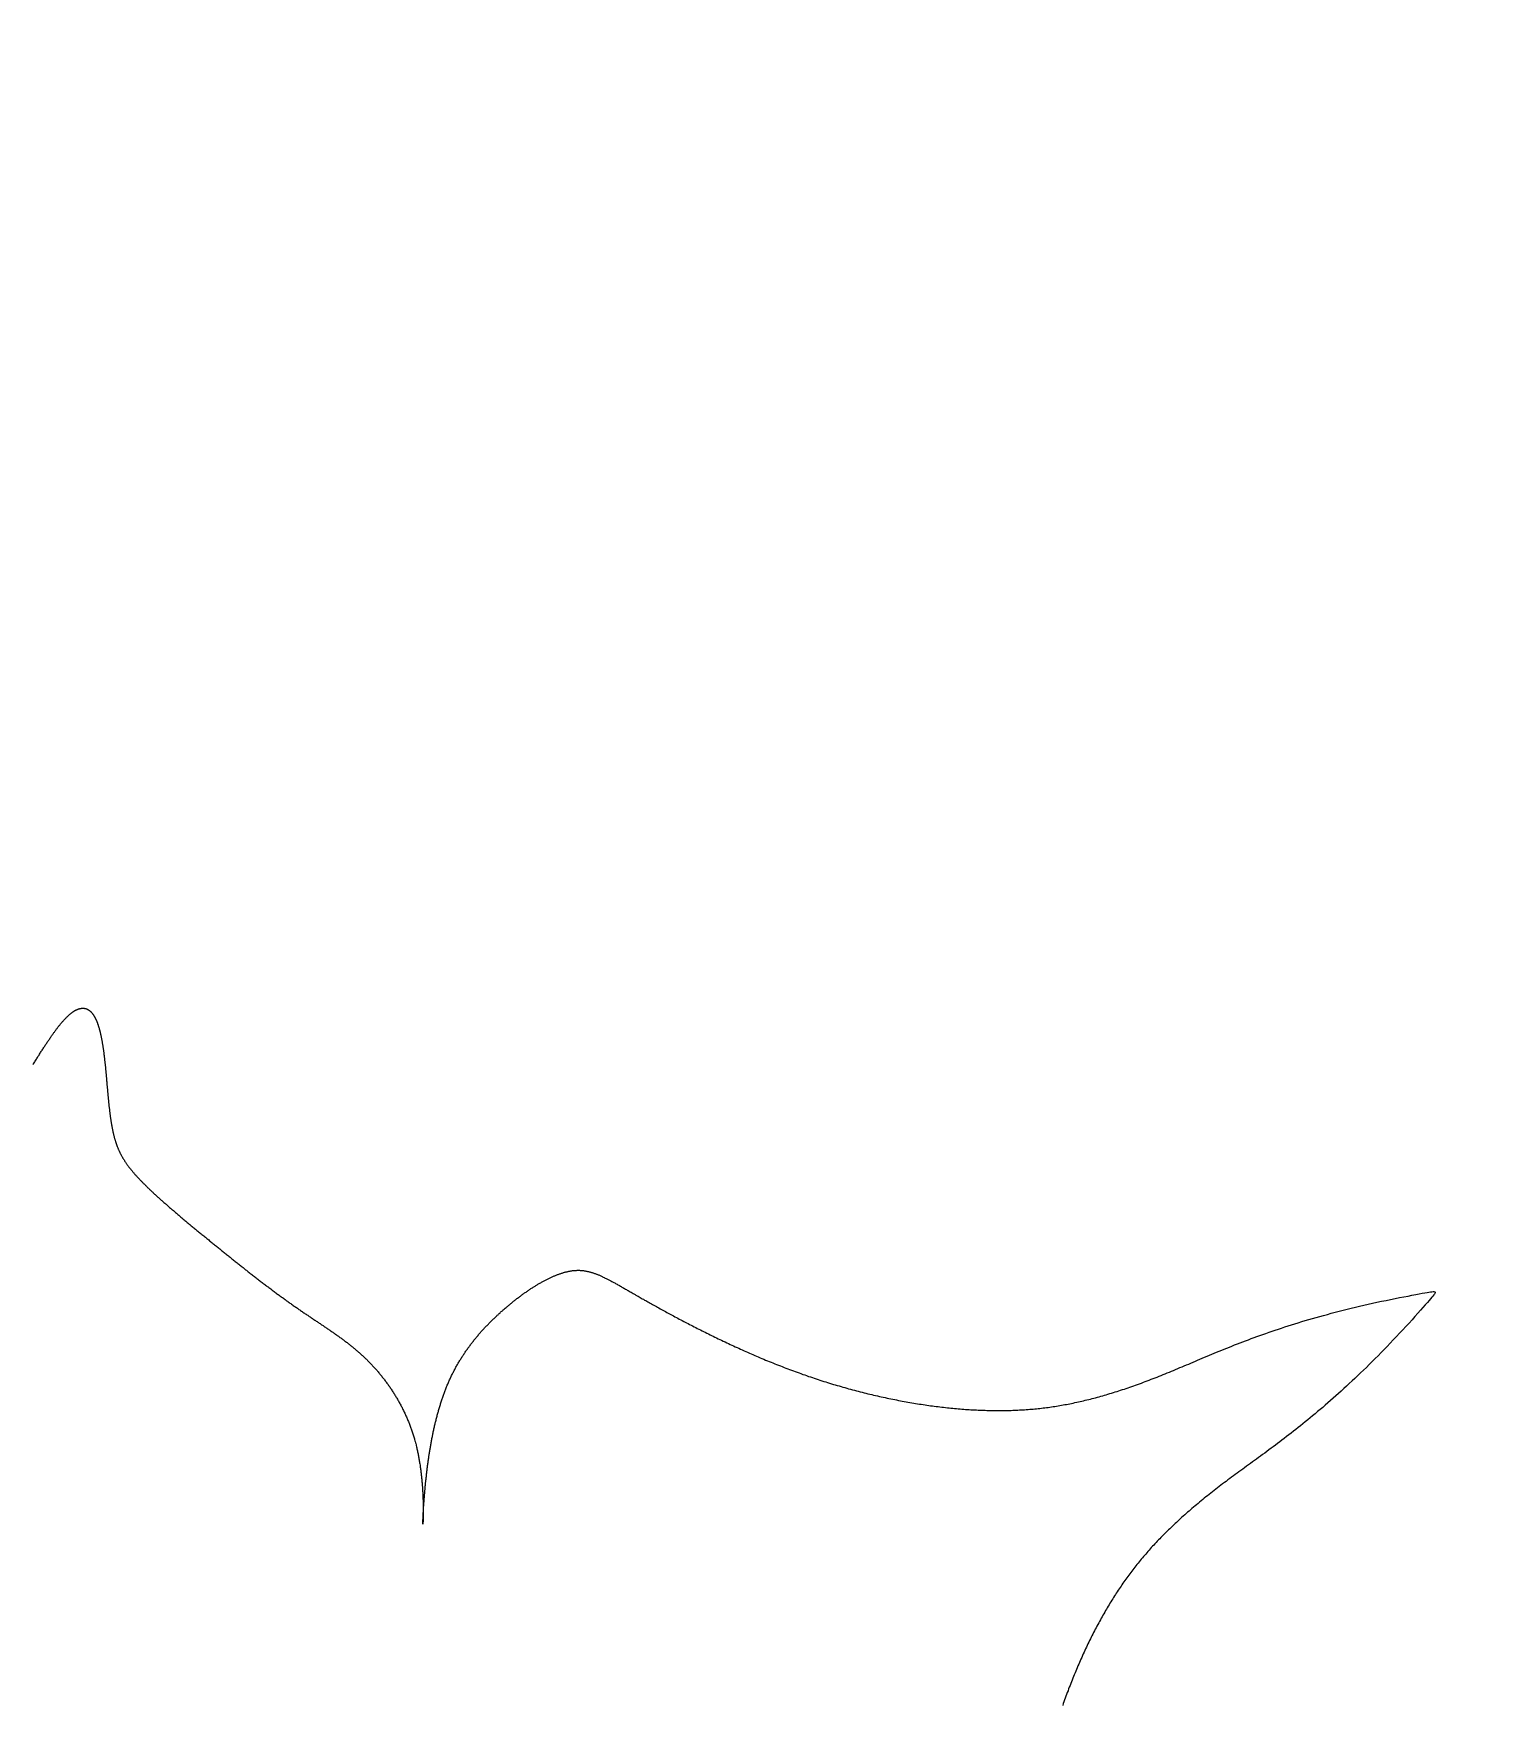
# Model space of a CAD drawing. Header units: feet. Extents: x 0 to 841, y 0 to 594.
# Drawn here: x 640.311 to 640.981, y 126.942 to 127.703 of the extents above; entities that cross this region are included whole.
import ezdxf

# ---------------------------------------------------------------- set-up
doc = ezdxf.new("R2010")
doc.units = ezdxf.units.FT
doc.header["$MEASUREMENT"] = 0
doc.layers.add('LOGO', color=7, linetype='Continuous')

# ---------------------------------------------------------------- blocks, each defined once
blk = doc.blocks.new('YOTA')
h = blk.add_hatch(color=1)
edge = h.paths.add_edge_path()
edge.add_arc((302.8865, 246.9749), 39.995, 0, 360)
edge = h.paths.add_edge_path(flags=16)
edge.add_arc((302.8865, 246.9749), 39.7003, 0, 360)
at = {"color": 2}
blk.add_lwpolyline([(272.3336, 231.1667), (272.3345, 231.168), (272.3353, 231.1693), (272.3361, 231.1706), (272.3369, 231.1719), (272.3377, 231.1731), (272.3385, 231.1744), (272.3393, 231.1757), (272.3401, 231.1769), (272.3408, 231.1782), (272.3416, 231.1794), (272.3424, 231.1806), (272.3432, 231.1818), (272.3439, 231.1831), (272.3447, 231.1843), (272.3455, 231.1855), (272.3462, 231.1866), (272.347, 231.1878), (272.3477, 231.189), (272.3485, 231.1901), (272.3492, 231.1913), (272.35, 231.1924), (272.3507, 231.1936), (272.3514, 231.1947), (272.3522, 231.1958), (272.3529, 231.1969), (272.3536, 231.198), (272.3543, 231.1991), (272.355, 231.2001), (272.3558, 231.2012), (272.3565, 231.2022), (272.3572, 231.2033), (272.3579, 231.2043), (272.3586, 231.2053), (272.3593, 231.2063), (272.3599, 231.2073), (272.3606, 231.2083), (272.3613, 231.2093), (272.362, 231.2103), (272.3627, 231.2112), (272.3633, 231.2122), (272.364, 231.2131), (272.3647, 231.214), (272.3653, 231.2149), (272.366, 231.2158), (272.3666, 231.2167), (272.3673, 231.2176), (272.3679, 231.2184), (272.3686, 231.2193), (272.3692, 231.2201), (272.3699, 231.221), (272.3705, 231.2218), (272.3711, 231.2226), (272.3717, 231.2234), (272.3724, 231.2241), (272.373, 231.2249), (272.3736, 231.2257), (272.3742, 231.2264), (272.3748, 231.2271), (272.3754, 231.2278), (272.376, 231.2285), (272.3766, 231.2292), (272.3772, 231.2299), (272.3778, 231.2306), (272.3784, 231.2312), (272.379, 231.2319), (272.3796, 231.2325), (272.3801, 231.2331), (272.3807, 231.2337), (272.3813, 231.2343), (272.3818, 231.2348), (272.3824, 231.2354), (272.383, 231.236), (272.3835, 231.2365), (272.3841, 231.237), (272.3846, 231.2375), (272.3852, 231.238), (272.3857, 231.2385), (272.3863, 231.239), (272.3868, 231.2395), (272.3873, 231.2399), (272.3879, 231.2403), (272.3884, 231.2408), (272.3889, 231.2412), (272.3894, 231.2416), (272.39, 231.242), (272.3905, 231.2424), (272.391, 231.2427), (272.3915, 231.2431), (272.392, 231.2434), (272.3925, 231.2438), (272.393, 231.2441), (272.3935, 231.2444), (272.394, 231.2447), (272.3945, 231.245), (272.3949, 231.2452), (272.3954, 231.2455), (272.3959, 231.2458), (272.3964, 231.246), (272.3969, 231.2462), (272.3973, 231.2464), (272.3978, 231.2466), (272.3983, 231.2468), (272.3987, 231.247), (272.3992, 231.2472), (272.3996, 231.2474), (272.4001, 231.2475), (272.4005, 231.2477), (272.401, 231.2478), (272.4014, 231.2479), (272.4018, 231.248), (272.4023, 231.2481), (272.4027, 231.2482), (272.4031, 231.2483), (272.4036, 231.2483), (272.404, 231.2484), (272.4044, 231.2484), (272.4048, 231.2485), (272.4052, 231.2485), (272.4056, 231.2485), (272.4061, 231.2485), (272.4065, 231.2485), (272.4069, 231.2485), (272.4073, 231.2485), (272.4076, 231.2484), (272.408, 231.2484), (272.4084, 231.2483), (272.4088, 231.2483), (272.4092, 231.2482), (272.4096, 231.2481), (272.41, 231.248), (272.4103, 231.2479), (272.4107, 231.2478), (272.4111, 231.2476), (272.4114, 231.2475), (272.4118, 231.2474), (272.4122, 231.2472), (272.4125, 231.247), (272.4129, 231.2469), (272.4132, 231.2467), (272.4136, 231.2465), (272.4139, 231.2463), (272.4142, 231.2461), (272.4146, 231.2459), (272.4149, 231.2456), (272.4152, 231.2454), (272.4156, 231.2451), (272.4159, 231.2449), (272.4162, 231.2446), (272.4166, 231.2443), (272.4169, 231.2441), (272.4172, 231.2438), (272.4175, 231.2435), (272.4178, 231.2432), (272.4181, 231.2428), (272.4184, 231.2425), (272.4187, 231.2422), (272.419, 231.2418), (272.4193, 231.2415), (272.4196, 231.2411), (272.4199, 231.2408), (272.4202, 231.2404), (272.4205, 231.24), (272.4208, 231.2396), (272.421, 231.2392), (272.4213, 231.2388), (272.4216, 231.2384), (272.4219, 231.2379), (272.4221, 231.2375), (272.4224, 231.2371), (272.4227, 231.2366), (272.4229, 231.2361), (272.4232, 231.2357), (272.4234, 231.2352), (272.4237, 231.2347), (272.4239, 231.2342), (272.4242, 231.2337), (272.4244, 231.2332), (272.4247, 231.2327), (272.4249, 231.2322), (272.4251, 231.2317), (272.4254, 231.2311), (272.4256, 231.2306), (272.4258, 231.23), (272.4261, 231.2295), (272.4263, 231.2289), (272.4265, 231.2284), (272.4267, 231.2278), (272.427, 231.2272), (272.4272, 231.2266), (272.4274, 231.226), (272.4276, 231.2254), (272.4278, 231.2248), (272.428, 231.2242), (272.4282, 231.2235), (272.4284, 231.2229), (272.4286, 231.2223), (272.4288, 231.2216), (272.429, 231.221), (272.4292, 231.2203), (272.4294, 231.2196), (272.4296, 231.219), (272.4298, 231.2183), (272.43, 231.2176), (272.4302, 231.2169), (272.4304, 231.2162), (272.4305, 231.2155), (272.4307, 231.2148), (272.4309, 231.2141), (272.4311, 231.2134), (272.4313, 231.2126), (272.4314, 231.2119), (272.4316, 231.2112), (272.4318, 231.2104), (272.4319, 231.2097), (272.4321, 231.2089), (272.4323, 231.2082), (272.4324, 231.2074), (272.4326, 231.2066), (272.4327, 231.2058), (272.4329, 231.2051), (272.433, 231.2043), (272.4332, 231.2035), (272.4334, 231.2027), (272.4335, 231.2019), (272.4336, 231.2011), (272.4338, 231.2002), (272.4339, 231.1994), (272.4341, 231.1986), (272.4342, 231.1978), (272.4344, 231.1969), (272.4345, 231.1961), (272.4346, 231.1952), (272.4348, 231.1944), (272.4349, 231.1935), (272.435, 231.1927), (272.4352, 231.1918), (272.4353, 231.191), (272.4354, 231.1901), (272.4356, 231.1892), (272.4357, 231.1883), (272.4358, 231.1874), (272.4359, 231.1865), (272.4361, 231.1856), (272.4362, 231.1847), (272.4363, 231.1838), (272.4364, 231.1829), (272.4365, 231.182), (272.4366, 231.1811), (272.4368, 231.1802), (272.4369, 231.1793), (272.437, 231.1783), (272.4371, 231.1774), (272.4372, 231.1765), (272.4373, 231.1755), (272.4374, 231.1746), (272.4375, 231.1736), (272.4376, 231.1727), (272.4377, 231.1717), (272.4379, 231.1708), (272.438, 231.1698), (272.4381, 231.1689), (272.4382, 231.1679), (272.4383, 231.1669), (272.4384, 231.166), (272.4385, 231.165), (272.4386, 231.164), (272.4387, 231.163), (272.4388, 231.162), (272.4388, 231.161), (272.4389, 231.1601), (272.439, 231.1591), (272.4391, 231.1581), (272.4392, 231.1571), (272.4393, 231.1561), (272.4394, 231.1551), (272.4395, 231.1541), (272.4396, 231.1531), (272.4397, 231.1521), (272.4398, 231.1511), (272.4399, 231.15), (272.44, 231.149), (272.4401, 231.148), (272.4401, 231.147), (272.4402, 231.146), (272.4403, 231.145), (272.4404, 231.144), (272.4405, 231.1429), (272.4406, 231.1419), (272.4407, 231.1409), (272.4408, 231.1399), (272.4409, 231.1389), (272.4409, 231.1378), (272.441, 231.1368), (272.4411, 231.1358), (272.4412, 231.1348), (272.4413, 231.1337), (272.4414, 231.1327), (272.4415, 231.1317), (272.4416, 231.1307), (272.4417, 231.1297), (272.4418, 231.1286), (272.4419, 231.1276), (272.4419, 231.1266), (272.442, 231.1256), (272.4421, 231.1245), (272.4422, 231.1235), (272.4423, 231.1225), (272.4424, 231.1215), (272.4425, 231.1205), (272.4426, 231.1195), (272.4427, 231.1184), (272.4428, 231.1174), (272.4429, 231.1164), (272.443, 231.1154), (272.4431, 231.1144), (272.4432, 231.1134), (272.4433, 231.1124), (272.4434, 231.1114), (272.4435, 231.1104), (272.4436, 231.1094), (272.4437, 231.1084), (272.4438, 231.1074), (272.4439, 231.1064), (272.444, 231.1054), (272.4441, 231.1044), (272.4443, 231.1034), (272.4444, 231.1025), (272.4445, 231.1015), (272.4446, 231.1005), (272.4447, 231.0995), (272.4448, 231.0986), (272.445, 231.0976), (272.4451, 231.0966), (272.4452, 231.0957), (272.4453, 231.0947), (272.4454, 231.0938), (272.4456, 231.0928), (272.4457, 231.0919), (272.4458, 231.0909), (272.446, 231.09), (272.4461, 231.089), (272.4462, 231.0881), (272.4464, 231.0872), (272.4465, 231.0863), (272.4466, 231.0853), (272.4468, 231.0844), (272.4469, 231.0835), (272.4471, 231.0826), (272.4472, 231.0817), (272.4474, 231.0808), (272.4475, 231.0799), (272.4477, 231.079), (272.4478, 231.0782), (272.448, 231.0773), (272.4481, 231.0764), (272.4483, 231.0756), (272.4484, 231.0747), (272.4486, 231.0738), (272.4488, 231.073), (272.449, 231.0721), (272.4491, 231.0713), (272.4493, 231.0705), (272.4495, 231.0696), (272.4497, 231.0688), (272.4498, 231.068), (272.45, 231.0672), (272.4502, 231.0664), (272.4504, 231.0656), (272.4506, 231.0648), (272.4508, 231.064), (272.451, 231.0632), (272.4512, 231.0624), (272.4514, 231.0616), (272.4516, 231.0609), (272.4518, 231.0601), (272.452, 231.0593), (272.4523, 231.0586), (272.4525, 231.0578), (272.4527, 231.0571), (272.4529, 231.0563), (272.4532, 231.0556), (272.4534, 231.0548), (272.4536, 231.0541), (272.4539, 231.0533), (272.4541, 231.0526), (272.4544, 231.0519), (272.4546, 231.0511), (272.4549, 231.0504), (272.4552, 231.0497), (272.4554, 231.049), (272.4557, 231.0483), (272.456, 231.0476), (272.4563, 231.0468), (272.4565, 231.0461), (272.4568, 231.0454), (272.4571, 231.0447), (272.4574, 231.044), (272.4577, 231.0433), (272.458, 231.0426), (272.4584, 231.0419), (272.4587, 231.0412), (272.459, 231.0405), (272.4593, 231.0399), (272.4597, 231.0392), (272.46, 231.0385), (272.4603, 231.0378), (272.4607, 231.0371), (272.461, 231.0364), (272.4614, 231.0357), (272.4618, 231.0351), (272.4621, 231.0344), (272.4625, 231.0337), (272.4629, 231.033), (272.4633, 231.0323), (272.4637, 231.0316), (272.4641, 231.031), (272.4645, 231.0303), (272.4649, 231.0296), (272.4653, 231.0289), (272.4657, 231.0283), (272.4662, 231.0276), (272.4666, 231.0269), (272.4671, 231.0262), (272.4675, 231.0255), (272.468, 231.0249), (272.4684, 231.0242), (272.4689, 231.0235), (272.4694, 231.0228), (272.4698, 231.0221), (272.4703, 231.0214), (272.4708, 231.0207), (272.4713, 231.0201), (272.4718, 231.0194), (272.4724, 231.0187), (272.4729, 231.018), (272.4734, 231.0173), (272.474, 231.0166), (272.4745, 231.0159), (272.4751, 231.0152), (272.4756, 231.0145), (272.4762, 231.0138), (272.4768, 231.0131), (272.4773, 231.0124), (272.4779, 231.0117), (272.4785, 231.011), (272.4791, 231.0102), (272.4798, 231.0095), (272.4804, 231.0088), (272.481, 231.0081), (272.4816, 231.0074), (272.4823, 231.0066), (272.4829, 231.0059), (272.4836, 231.0052), (272.4843, 231.0044), (272.485, 231.0037), (272.4856, 231.0029), (272.4863, 231.0022), (272.487, 231.0014), (272.4878, 231.0007), (272.4885, 230.9999), (272.4892, 230.9991), (272.4899, 230.9984), (272.4907, 230.9976), (272.4915, 230.9968), (272.4922, 230.996), (272.493, 230.9953), (272.4938, 230.9945), (272.4946, 230.9937), (272.4954, 230.9929), (272.4962, 230.9921), (272.497, 230.9913), (272.4978, 230.9905), (272.4986, 230.9897), (272.4994, 230.9889), (272.5003, 230.988), (272.5011, 230.9872), (272.502, 230.9864), (272.5029, 230.9856), (272.5037, 230.9847), (272.5046, 230.9839), (272.5055, 230.9831), (272.5064, 230.9822), (272.5073, 230.9814), (272.5082, 230.9805), (272.5091, 230.9797), (272.5101, 230.9788), (272.511, 230.978), (272.5119, 230.9771), (272.5129, 230.9763), (272.5138, 230.9754), (272.5148, 230.9745), (272.5157, 230.9737), (272.5167, 230.9728), (272.5177, 230.9719), (272.5186, 230.971), (272.5196, 230.9701), (272.5206, 230.9693), (272.5216, 230.9684), (272.5226, 230.9675), (272.5236, 230.9666), (272.5247, 230.9657), (272.5257, 230.9648), (272.5267, 230.9639), (272.5277, 230.963), (272.5288, 230.9621), (272.5298, 230.9612), (272.5309, 230.9603), (272.5319, 230.9593), (272.533, 230.9584), (272.5341, 230.9575), (272.5351, 230.9566), (272.5362, 230.9557), (272.5373, 230.9547), (272.5384, 230.9538), (272.5395, 230.9529), (272.5406, 230.9519), (272.5417, 230.951), (272.5428, 230.9501), (272.5439, 230.9491), (272.545, 230.9482), (272.5461, 230.9472), (272.5472, 230.9463), (272.5483, 230.9453), (272.5495, 230.9444), (272.5506, 230.9434), (272.5517, 230.9425), (272.5529, 230.9415), (272.554, 230.9406), (272.5552, 230.9396), (272.5563, 230.9387), (272.5575, 230.9377), (272.5586, 230.9367), (272.5598, 230.9358), (272.561, 230.9348), (272.5621, 230.9338), (272.5633, 230.9329), (272.5645, 230.9319), (272.5657, 230.9309), (272.5669, 230.9299), (272.568, 230.929), (272.5692, 230.928), (272.5704, 230.927), (272.5716, 230.926), (272.5728, 230.925), (272.574, 230.924), (272.5752, 230.9231), (272.5764, 230.9221), (272.5776, 230.9211), (272.5788, 230.9201), (272.58, 230.9191), (272.5813, 230.9181), (272.5825, 230.9171), (272.5837, 230.9161), (272.5849, 230.9151), (272.5861, 230.9141), (272.5873, 230.9131), (272.5886, 230.9121), (272.5898, 230.9111), (272.591, 230.9101), (272.5923, 230.9091), (272.5935, 230.9081), (272.5947, 230.9071), (272.596, 230.9061), (272.5972, 230.9051), (272.5984, 230.9041), (272.5997, 230.9031), (272.6009, 230.9021), (272.6021, 230.9011), (272.6034, 230.9001), (272.6046, 230.8991), (272.6059, 230.8981), (272.6071, 230.8971), (272.6084, 230.8961), (272.6096, 230.8951), (272.6109, 230.8941), (272.6121, 230.8931), (272.6134, 230.8921), (272.6146, 230.8911), (272.6159, 230.8901), (272.6171, 230.889), (272.6184, 230.888), (272.6196, 230.887), (272.6209, 230.886), (272.6221, 230.885), (272.6234, 230.884), (272.6246, 230.883), (272.6259, 230.882), (272.6271, 230.881), (272.6284, 230.88), (272.6297, 230.879), (272.6309, 230.878), (272.6322, 230.877), (272.6334, 230.876), (272.6347, 230.875), (272.6359, 230.874), (272.6372, 230.873), (272.6385, 230.872), (272.6397, 230.871), (272.641, 230.87), (272.6422, 230.869), (272.6435, 230.8681), (272.6447, 230.8671), (272.646, 230.8661), (272.6473, 230.8651), (272.6485, 230.8641), (272.6498, 230.8631), (272.651, 230.8622), (272.6523, 230.8612), (272.6535, 230.8602), (272.6548, 230.8592), (272.656, 230.8582), (272.6573, 230.8573), (272.6585, 230.8563), (272.6598, 230.8553), (272.661, 230.8544), (272.6623, 230.8534), (272.6635, 230.8524), (272.6648, 230.8515), (272.666, 230.8505), (272.6673, 230.8496), (272.6685, 230.8486), (272.6698, 230.8477), (272.671, 230.8467), (272.6723, 230.8458), (272.6735, 230.8448), (272.6748, 230.8439), (272.676, 230.843), (272.6772, 230.842), (272.6785, 230.8411), (272.6797, 230.8402), (272.6809, 230.8392), (272.6822, 230.8383), (272.6834, 230.8374), (272.6846, 230.8365), (272.6859, 230.8356), (272.6871, 230.8346), (272.6883, 230.8337), (272.6895, 230.8328), (272.6908, 230.8319), (272.692, 230.831), (272.6932, 230.8301), (272.6944, 230.8293), (272.6956, 230.8284), (272.6969, 230.8275), (272.6981, 230.8266), (272.6993, 230.8257), (272.7005, 230.8248), (272.7017, 230.824), (272.7029, 230.8231), (272.7041, 230.8223), (272.7053, 230.8214), (272.7065, 230.8205), (272.7077, 230.8197), (272.7089, 230.8188), (272.7101, 230.818), (272.7113, 230.8172), (272.7125, 230.8163), (272.7136, 230.8155), (272.7148, 230.8147), (272.716, 230.8139), (272.7172, 230.813), (272.7184, 230.8122), (272.7195, 230.8114), (272.7207, 230.8106), (272.7219, 230.8098), (272.723, 230.809), (272.7242, 230.8082), (272.7254, 230.8074), (272.7265, 230.8066), (272.7277, 230.8059), (272.7288, 230.8051), (272.73, 230.8043), (272.7311, 230.8035), (272.7323, 230.8028), (272.7334, 230.802), (272.7345, 230.8012), (272.7357, 230.8005), (272.7368, 230.7997), (272.7379, 230.7989), (272.7391, 230.7982), (272.7402, 230.7974), (272.7413, 230.7967), (272.7424, 230.7959), (272.7436, 230.7952), (272.7447, 230.7944), (272.7458, 230.7937), (272.7469, 230.7929), (272.748, 230.7922), (272.7491, 230.7915), (272.7502, 230.7907), (272.7513, 230.79), (272.7524, 230.7892), (272.7535, 230.7885), (272.7546, 230.7878), (272.7557, 230.787), (272.7568, 230.7863), (272.7579, 230.7856), (272.759, 230.7848), (272.7601, 230.7841), (272.7611, 230.7833), (272.7622, 230.7826), (272.7633, 230.7819), (272.7644, 230.7811), (272.7654, 230.7804), (272.7665, 230.7797), (272.7676, 230.7789), (272.7686, 230.7782), (272.7697, 230.7775), (272.7707, 230.7767), (272.7718, 230.776), (272.7728, 230.7752), (272.7739, 230.7745), (272.7749, 230.7737), (272.776, 230.773), (272.777, 230.7723), (272.778, 230.7715), (272.7791, 230.7708), (272.7801, 230.77), (272.7811, 230.7692), (272.7822, 230.7685), (272.7832, 230.7677), (272.7842, 230.767), (272.7852, 230.7662), (272.7862, 230.7654), (272.7873, 230.7647), (272.7883, 230.7639), (272.7893, 230.7631), (272.7903, 230.7624), (272.7913, 230.7616), (272.7923, 230.7608), (272.7933, 230.76), (272.7943, 230.7592), (272.7953, 230.7584), (272.7963, 230.7576), (272.7973, 230.7568), (272.7982, 230.756), (272.7992, 230.7552), (272.8002, 230.7544), (272.8012, 230.7536), (272.8022, 230.7527), (272.8031, 230.7519), (272.8041, 230.7511), (272.8051, 230.7503), (272.806, 230.7494), (272.807, 230.7486), (272.8079, 230.7477), (272.8089, 230.7469), (272.8099, 230.746), (272.8108, 230.7451), (272.8118, 230.7443), (272.8127, 230.7434), (272.8136, 230.7425), (272.8146, 230.7416), (272.8155, 230.7407), (272.8165, 230.7398), (272.8174, 230.7389), (272.8183, 230.738), (272.8192, 230.7371), (272.8202, 230.7362), (272.8211, 230.7352), (272.822, 230.7343), (272.8229, 230.7334), (272.8238, 230.7324), (272.8247, 230.7315), (272.8256, 230.7305), (272.8265, 230.7295), (272.8274, 230.7286), (272.8283, 230.7276), (272.8292, 230.7266), (272.8301, 230.7256), (272.831, 230.7246), (272.8319, 230.7236), (272.8328, 230.7226), (272.8337, 230.7216), (272.8345, 230.7206), (272.8354, 230.7195), (272.8363, 230.7185), (272.8371, 230.7174), (272.838, 230.7164), (272.8388, 230.7153), (272.8397, 230.7143), (272.8405, 230.7132), (272.8414, 230.7122), (272.8422, 230.7111), (272.843, 230.71), (272.8439, 230.7089), (272.8447, 230.7078), (272.8455, 230.7067), (272.8463, 230.7056), (272.8472, 230.7045), (272.848, 230.7034), (272.8488, 230.7022), (272.8496, 230.7011), (272.8504, 230.7), (272.8512, 230.6988), (272.8519, 230.6977), (272.8527, 230.6965), (272.8535, 230.6954), (272.8543, 230.6942), (272.855, 230.6931), (272.8558, 230.6919), (272.8565, 230.6907), (272.8573, 230.6895), (272.858, 230.6883), (272.8588, 230.6871), (272.8595, 230.6859), (272.8602, 230.6847), (272.861, 230.6835), (272.8617, 230.6823), (272.8624, 230.6811), (272.8631, 230.6798), (272.8638, 230.6786), (272.8645, 230.6774), (272.8652, 230.6761), (272.8659, 230.6749), (272.8666, 230.6736), (272.8672, 230.6723), (272.8679, 230.6711), (272.8686, 230.6698), (272.8692, 230.6685), (272.8699, 230.6673), (272.8705, 230.666), (272.8711, 230.6647), (272.8718, 230.6634), (272.8724, 230.6621), (272.873, 230.6608), (272.8736, 230.6595), (272.8742, 230.6581), (272.8748, 230.6568), (272.8754, 230.6555), (272.876, 230.6542), (272.8766, 230.6528), (272.8771, 230.6515), (272.8777, 230.6501), (272.8783, 230.6488), (272.8788, 230.6474), (272.8793, 230.6461), (272.8799, 230.6447), (272.8804, 230.6434), (272.8809, 230.642), (272.8814, 230.6406), (272.8819, 230.6392), (272.8824, 230.6378), (272.8829, 230.6364), (272.8834, 230.635), (272.8839, 230.6336), (272.8844, 230.6322), (272.8848, 230.6308), (272.8853, 230.6294), (272.8857, 230.628), (272.8861, 230.6266), (272.8866, 230.6251), (272.887, 230.6237), (272.8874, 230.6223), (272.8878, 230.6208), (272.8882, 230.6194), (272.8886, 230.6179), (272.889, 230.6165), (272.8894, 230.615), (272.8897, 230.6136), (272.8901, 230.6121), (272.8904, 230.6106), (272.8908, 230.6092), (272.8911, 230.6077), (272.8914, 230.6062), (272.8917, 230.6048), (272.892, 230.6033), (272.8923, 230.6018), (272.8926, 230.6003), (272.8929, 230.5988), (272.8932, 230.5973), (272.8935, 230.5959), (272.8937, 230.5944), (272.894, 230.5929), (272.8942, 230.5914), (272.8945, 230.5899), (272.8947, 230.5885), (272.895, 230.587), (272.8952, 230.5855), (272.8954, 230.584), (272.8956, 230.5825), (272.8958, 230.5811), (272.896, 230.5796), (272.8962, 230.5782), (272.8964, 230.5767), (272.8966, 230.5752), (272.8967, 230.5738), (272.8969, 230.5723), (272.8971, 230.5709), (272.8972, 230.5695), (272.8974, 230.568), (272.8975, 230.5666), (272.8977, 230.5652), (272.8978, 230.5638), (272.8979, 230.5624), (272.898, 230.561), (272.8982, 230.5596), (272.8983, 230.5582), (272.8984, 230.5568), (272.8985, 230.5555), (272.8986, 230.5541), (272.8987, 230.5528), (272.8988, 230.5514), (272.8989, 230.5501), (272.8989, 230.5488), (272.899, 230.5475), (272.8991, 230.5462), (272.8992, 230.5449), (272.8992, 230.5436), (272.8993, 230.5423), (272.8993, 230.5411), (272.8994, 230.5399), (272.8994, 230.5386), (272.8995, 230.5374), (272.8995, 230.5362), (272.8996, 230.535), (272.8996, 230.5339), (272.8996, 230.5327), (272.8997, 230.5316), (272.8997, 230.5304), (272.8997, 230.5293), (272.8998, 230.5282), (272.8998, 230.5271), (272.8998, 230.5261), (272.8998, 230.525), (272.8998, 230.524), (272.8998, 230.523), (272.8998, 230.522), (272.8998, 230.521), (272.8998, 230.52), (272.8998, 230.5191), (272.8998, 230.5182), (272.8998, 230.5173), (272.8998, 230.5164), (272.8998, 230.5155), (272.8998, 230.5147), (272.8998, 230.5138), (272.8998, 230.513), (272.8998, 230.5123), (272.8998, 230.5115), (272.8998, 230.5107), (272.8998, 230.51), (272.8998, 230.5093), (272.8997, 230.5087), (272.8997, 230.508), (272.8997, 230.5074), (272.8997, 230.5068), (272.8997, 230.5062), (272.8997, 230.5056), (272.8996, 230.5051), (272.8996, 230.5046), (272.8996, 230.5041), (272.8996, 230.5036), (272.8996, 230.5032), (272.8996, 230.5028), (272.8995, 230.5024), (272.8995, 230.5021), (272.8995, 230.5017), (272.8995, 230.5014), (272.8995, 230.5011), (272.8995, 230.5009), (272.8995, 230.5007), (272.8994, 230.5005), (272.8994, 230.5003), (272.8994, 230.5002), (272.8994, 230.5), (272.8994, 230.4999), (272.8994, 230.4999), (272.8994, 230.4998), (272.8994, 230.4998), (272.8994, 230.4998), (272.8994, 230.4998), (272.8994, 230.4999), (272.8994, 230.5), (272.8994, 230.5001), (272.8994, 230.5002), (272.8994, 230.5004), (272.8994, 230.5005), (272.8994, 230.5007), (272.8994, 230.501), (272.8994, 230.5012), (272.8994, 230.5015), (272.8994, 230.5018), (272.8994, 230.5021), (272.8994, 230.5024), (272.8994, 230.5028), (272.8994, 230.5032), (272.8994, 230.5035), (272.8994, 230.504), (272.8995, 230.5044), (272.8995, 230.5049), (272.8995, 230.5053), (272.8995, 230.5058), (272.8995, 230.5064), (272.8996, 230.5069), (272.8996, 230.5075), (272.8996, 230.508), (272.8996, 230.5086), (272.8997, 230.5093), (272.8997, 230.5099), (272.8997, 230.5105), (272.8997, 230.5112), (272.8998, 230.5119), (272.8998, 230.5126), (272.8998, 230.5133), (272.8999, 230.5141), (272.8999, 230.5148), (272.9, 230.5156), (272.9, 230.5164), (272.9001, 230.5172), (272.9001, 230.518), (272.9002, 230.5188), (272.9002, 230.5197), (272.9003, 230.5206), (272.9003, 230.5214), (272.9004, 230.5223), (272.9004, 230.5233), (272.9005, 230.5242), (272.9005, 230.5251), (272.9006, 230.5261), (272.9007, 230.527), (272.9007, 230.528), (272.9008, 230.529), (272.9009, 230.53), (272.9009, 230.531), (272.901, 230.5321), (272.9011, 230.5331), (272.9012, 230.5342), (272.9012, 230.5352), (272.9013, 230.5363), (272.9014, 230.5374), (272.9015, 230.5385), (272.9016, 230.5396), (272.9017, 230.5407), (272.9018, 230.5419), (272.9019, 230.543), (272.902, 230.5442), (272.9021, 230.5453), (272.9022, 230.5465), (272.9023, 230.5477), (272.9024, 230.5489), (272.9025, 230.5501), (272.9026, 230.5513), (272.9027, 230.5525), (272.9028, 230.5537), (272.9029, 230.5549), (272.903, 230.5562), (272.9032, 230.5574), (272.9033, 230.5587), (272.9034, 230.5599), (272.9035, 230.5612), (272.9037, 230.5625), (272.9038, 230.5637), (272.9039, 230.565), (272.9041, 230.5663), (272.9042, 230.5676), (272.9044, 230.5689), (272.9045, 230.5702), (272.9047, 230.5715), (272.9048, 230.5728), (272.905, 230.5742), (272.9051, 230.5755), (272.9053, 230.5768), (272.9054, 230.5781), (272.9056, 230.5795), (272.9058, 230.5808), (272.906, 230.5822), (272.9061, 230.5835), (272.9063, 230.5849), (272.9065, 230.5862), (272.9067, 230.5876), (272.9068, 230.589), (272.907, 230.5903), (272.9072, 230.5917), (272.9074, 230.5931), (272.9076, 230.5944), (272.9078, 230.5958), (272.908, 230.5972), (272.9082, 230.5986), (272.9084, 230.6), (272.9087, 230.6014), (272.9089, 230.6028), (272.9091, 230.6041), (272.9093, 230.6055), (272.9095, 230.6069), (272.9098, 230.6083), (272.91, 230.6097), (272.9102, 230.6111), (272.9105, 230.6125), (272.9107, 230.614), (272.911, 230.6154), (272.9112, 230.6168), (272.9115, 230.6182), (272.9117, 230.6196), (272.912, 230.621), (272.9123, 230.6224), (272.9125, 230.6238), (272.9128, 230.6253), (272.9131, 230.6267), (272.9134, 230.6281), (272.9137, 230.6295), (272.914, 230.6309), (272.9142, 230.6323), (272.9145, 230.6338), (272.9148, 230.6352), (272.9152, 230.6366), (272.9155, 230.638), (272.9158, 230.6394), (272.9161, 230.6408), (272.9164, 230.6423), (272.9167, 230.6437), (272.9171, 230.6451), (272.9174, 230.6465), (272.9178, 230.6479), (272.9181, 230.6493), (272.9185, 230.6507), (272.9188, 230.6522), (272.9192, 230.6536), (272.9195, 230.655), (272.9199, 230.6564), (272.9203, 230.6578), (272.9206, 230.6592), (272.921, 230.6606), (272.9214, 230.662), (272.9218, 230.6634), (272.9222, 230.6648), (272.9226, 230.6662), (272.923, 230.6676), (272.9234, 230.669), (272.9238, 230.6704), (272.9243, 230.6717), (272.9247, 230.6731), (272.9251, 230.6745), (272.9255, 230.6759), (272.926, 230.6773), (272.9264, 230.6786), (272.9269, 230.68), (272.9273, 230.6814), (272.9278, 230.6827), (272.9283, 230.6841), (272.9287, 230.6854), (272.9292, 230.6868), (272.9297, 230.6881), (272.9302, 230.6895), (272.9307, 230.6908), (272.9312, 230.6922), (272.9317, 230.6935), (272.9322, 230.6948), (272.9327, 230.6961), (272.9332, 230.6975), (272.9338, 230.6988), (272.9343, 230.7001), (272.9348, 230.7014), (272.9354, 230.7027), (272.9359, 230.704), (272.9365, 230.7053), (272.937, 230.7066), (272.9376, 230.7078), (272.9382, 230.7091), (272.9388, 230.7104), (272.9393, 230.7117), (272.9399, 230.7129), (272.9405, 230.7142), (272.9411, 230.7154), (272.9417, 230.7167), (272.9423, 230.7179), (272.943, 230.7191), (272.9436, 230.7204), (272.9442, 230.7216), (272.9448, 230.7228), (272.9455, 230.724), (272.9461, 230.7252), (272.9468, 230.7264), (272.9474, 230.7276), (272.9481, 230.7288), (272.9488, 230.73), (272.9494, 230.7312), (272.9501, 230.7324), (272.9508, 230.7335), (272.9515, 230.7347), (272.9522, 230.7359), (272.9529, 230.737), (272.9536, 230.7382), (272.9543, 230.7393), (272.955, 230.7405), (272.9557, 230.7416), (272.9565, 230.7428), (272.9572, 230.7439), (272.9579, 230.745), (272.9587, 230.7461), (272.9594, 230.7472), (272.9601, 230.7484), (272.9609, 230.7495), (272.9617, 230.7506), (272.9624, 230.7517), (272.9632, 230.7528), (272.964, 230.7538), (272.9647, 230.7549), (272.9655, 230.756), (272.9663, 230.7571), (272.9671, 230.7581), (272.9679, 230.7592), (272.9687, 230.7603), (272.9695, 230.7613), (272.9703, 230.7624), (272.9711, 230.7634), (272.9719, 230.7645), (272.9727, 230.7655), (272.9735, 230.7665), (272.9744, 230.7676), (272.9752, 230.7686), (272.976, 230.7696), (272.9769, 230.7706), (272.9777, 230.7716), (272.9786, 230.7727), (272.9794, 230.7737), (272.9803, 230.7747), (272.9811, 230.7757), (272.982, 230.7767), (272.9828, 230.7776), (272.9837, 230.7786), (272.9846, 230.7796), (272.9855, 230.7806), (272.9863, 230.7816), (272.9872, 230.7825), (272.9881, 230.7835), (272.989, 230.7844), (272.9899, 230.7854), (272.9908, 230.7864), (272.9917, 230.7873), (272.9926, 230.7882), (272.9935, 230.7892), (272.9944, 230.7901), (272.9953, 230.7911), (272.9962, 230.792), (272.9971, 230.7929), (272.9981, 230.7938), (272.999, 230.7947), (272.9999, 230.7957), (273.0008, 230.7966), (273.0018, 230.7975), (273.0027, 230.7984), (273.0037, 230.7993), (273.0046, 230.8002), (273.0055, 230.8011), (273.0065, 230.802), (273.0074, 230.8028), (273.0084, 230.8037), (273.0093, 230.8046), (273.0103, 230.8055), (273.0113, 230.8064), (273.0122, 230.8072), (273.0132, 230.8081), (273.0142, 230.8089), (273.0151, 230.8098), (273.0161, 230.8107), (273.0171, 230.8115), (273.018, 230.8124), (273.019, 230.8132), (273.02, 230.814), (273.021, 230.8149), (273.022, 230.8157), (273.023, 230.8165), (273.0239, 230.8174), (273.0249, 230.8182), (273.0259, 230.819), (273.0269, 230.8198), (273.0279, 230.8206), (273.0289, 230.8215), (273.0299, 230.8223), (273.0309, 230.8231), (273.0319, 230.8239), (273.0329, 230.8246), (273.0339, 230.8254), (273.0349, 230.8262), (273.0359, 230.827), (273.0369, 230.8278), (273.0379, 230.8285), (273.0389, 230.8293), (273.04, 230.83), (273.041, 230.8308), (273.042, 230.8316), (273.043, 230.8323), (273.044, 230.833), (273.045, 230.8338), (273.046, 230.8345), (273.047, 230.8352), (273.048, 230.8359), (273.0491, 230.8366), (273.0501, 230.8373), (273.0511, 230.838), (273.0521, 230.8387), (273.0531, 230.8394), (273.0541, 230.8401), (273.0551, 230.8408), (273.0562, 230.8415), (273.0572, 230.8421), (273.0582, 230.8428), (273.0592, 230.8434), (273.0602, 230.8441), (273.0612, 230.8447), (273.0622, 230.8453), (273.0632, 230.846), (273.0642, 230.8466), (273.0653, 230.8472), (273.0663, 230.8478), (273.0673, 230.8484), (273.0683, 230.849), (273.0693, 230.8496), (273.0703, 230.8501), (273.0713, 230.8507), (273.0723, 230.8513), (273.0733, 230.8518), (273.0743, 230.8523), (273.0753, 230.8529), (273.0763, 230.8534), (273.0773, 230.8539), (273.0782, 230.8544), (273.0792, 230.855), (273.0802, 230.8554), (273.0812, 230.8559), (273.0822, 230.8564), (273.0832, 230.8569), (273.0842, 230.8573), (273.0851, 230.8578), (273.0861, 230.8582), (273.0871, 230.8587), (273.088, 230.8591), (273.089, 230.8595), (273.09, 230.8599), (273.0909, 230.8603), (273.0919, 230.8607), (273.0929, 230.8611), (273.0938, 230.8615), (273.0948, 230.8619), (273.0957, 230.8622), (273.0967, 230.8626), (273.0976, 230.8629), (273.0985, 230.8632), (273.0995, 230.8635), (273.1004, 230.8638), (273.1013, 230.8641), (273.1023, 230.8644), (273.1032, 230.8647), (273.1041, 230.865), (273.105, 230.8652), (273.1059, 230.8655), (273.1068, 230.8657), (273.1078, 230.8659), (273.1087, 230.8661), (273.1096, 230.8663), (273.1104, 230.8665), (273.1113, 230.8667), (273.1122, 230.8669), (273.1131, 230.867), (273.114, 230.8672), (273.1149, 230.8673), (273.1157, 230.8674), (273.1166, 230.8676), (273.1174, 230.8677), (273.1183, 230.8678), (273.1192, 230.8678), (273.12, 230.8679), (273.1209, 230.868), (273.1217, 230.868), (273.1225, 230.868), (273.1234, 230.8681), (273.1242, 230.8681), (273.1251, 230.8681), (273.1259, 230.8681), (273.1267, 230.8681), (273.1275, 230.868), (273.1284, 230.868), (273.1292, 230.8679), (273.13, 230.8679), (273.1309, 230.8678), (273.1317, 230.8677), (273.1325, 230.8676), (273.1333, 230.8675), (273.1341, 230.8674), (273.135, 230.8672), (273.1358, 230.8671), (273.1366, 230.867), (273.1375, 230.8668), (273.1383, 230.8666), (273.1391, 230.8664), (273.1399, 230.8662), (273.1408, 230.866), (273.1416, 230.8658), (273.1425, 230.8656), (273.1433, 230.8653), (273.1442, 230.8651), (273.145, 230.8648), (273.1459, 230.8646), (273.1467, 230.8643), (273.1476, 230.864), (273.1485, 230.8637), (273.1493, 230.8634), (273.1502, 230.863), (273.1511, 230.8627), (273.152, 230.8624), (273.1529, 230.862), (273.1538, 230.8616), (273.1547, 230.8613), (273.1556, 230.8609), (273.1565, 230.8605), (273.1574, 230.8601), (273.1584, 230.8596), (273.1593, 230.8592), (273.1602, 230.8588), (273.1612, 230.8583), (273.1622, 230.8579), (273.1631, 230.8574), (273.1641, 230.8569), (273.1651, 230.8564), (273.1661, 230.8559), (273.1671, 230.8554), (273.1681, 230.8549), (273.1692, 230.8544), (273.1702, 230.8538), (273.1712, 230.8533), (273.1723, 230.8527), (273.1734, 230.8521), (273.1744, 230.8515), (273.1755, 230.851), (273.1766, 230.8504), (273.1777, 230.8497), (273.1789, 230.8491), (273.18, 230.8485), (273.1812, 230.8478), (273.1823, 230.8472), (273.1835, 230.8465), (273.1847, 230.8459), (273.1859, 230.8452), (273.1871, 230.8445), (273.1883, 230.8438), (273.1896, 230.8431), (273.1908, 230.8424), (273.1921, 230.8416), (273.1934, 230.8409), (273.1947, 230.8401), (273.196, 230.8394), (273.1974, 230.8386), (273.1987, 230.8378), (273.2001, 230.837), (273.2015, 230.8363), (273.2029, 230.8354), (273.2043, 230.8346), (273.2057, 230.8338), (273.2072, 230.833), (273.2086, 230.8321), (273.2101, 230.8313), (273.2116, 230.8304), (273.2131, 230.8295), (273.2147, 230.8287), (273.2162, 230.8278), (273.2178, 230.8269), (273.2194, 230.826), (273.221, 230.825), (273.2227, 230.8241), (273.2243, 230.8232), (273.226, 230.8222), (273.2277, 230.8213), (273.2294, 230.8203), (273.2311, 230.8193), (273.2328, 230.8184), (273.2346, 230.8174), (273.2364, 230.8164), (273.2382, 230.8154), (273.24, 230.8144), (273.2418, 230.8134), (273.2437, 230.8123), (273.2456, 230.8113), (273.2475, 230.8103), (273.2494, 230.8092), (273.2513, 230.8082), (273.2532, 230.8071), (273.2552, 230.8061), (273.2572, 230.805), (273.2591, 230.8039), (273.2612, 230.8028), (273.2632, 230.8018), (273.2652, 230.8007), (273.2673, 230.7996), (273.2693, 230.7985), (273.2714, 230.7974), (273.2735, 230.7963), (273.2756, 230.7951), (273.2778, 230.794), (273.2799, 230.7929), (273.2821, 230.7918), (273.2842, 230.7907), (273.2864, 230.7895), (273.2886, 230.7884), (273.2908, 230.7873), (273.2931, 230.7861), (273.2953, 230.785), (273.2976, 230.7838), (273.2998, 230.7827), (273.3021, 230.7815), (273.3044, 230.7804), (273.3067, 230.7792), (273.309, 230.7781), (273.3114, 230.7769), (273.3137, 230.7757), (273.316, 230.7746), (273.3184, 230.7734), (273.3208, 230.7723), (273.3232, 230.7711), (273.3256, 230.7699), (273.328, 230.7688), (273.3304, 230.7676), (273.3329, 230.7665), (273.3353, 230.7653), (273.3378, 230.7641), (273.3402, 230.763), (273.3427, 230.7618), (273.3452, 230.7606), (273.3477, 230.7595), (273.3502, 230.7583), (273.3527, 230.7572), (273.3552, 230.756), (273.3577, 230.7549), (273.3603, 230.7537), (273.3628, 230.7526), (273.3654, 230.7514), (273.368, 230.7503), (273.3705, 230.7491), (273.3731, 230.748), (273.3757, 230.7469), (273.3783, 230.7457), (273.3809, 230.7446), (273.3835, 230.7435), (273.3861, 230.7424), (273.3888, 230.7413), (273.3914, 230.7402), (273.394, 230.739), (273.3967, 230.7379), (273.3993, 230.7368), (273.402, 230.7358), (273.4047, 230.7347), (273.4073, 230.7336), (273.41, 230.7325), (273.4127, 230.7314), (273.4154, 230.7304), (273.4181, 230.7293), (273.4208, 230.7283), (273.4235, 230.7272), (273.4262, 230.7262), (273.4289, 230.7251), (273.4316, 230.7241), (273.4343, 230.7231), (273.4371, 230.7221), (273.4398, 230.7211), (273.4425, 230.7201), (273.4453, 230.7191), (273.448, 230.7181), (273.4507, 230.7171), (273.4535, 230.7162), (273.4562, 230.7152), (273.459, 230.7142), (273.4617, 230.7133), (273.4645, 230.7124), (273.4673, 230.7114), (273.47, 230.7105), (273.4728, 230.7096), (273.4756, 230.7087), (273.4783, 230.7078), (273.4811, 230.7069), (273.4839, 230.7061), (273.4866, 230.7052), (273.4894, 230.7043), (273.4922, 230.7035), (273.495, 230.7026), (273.4977, 230.7018), (273.5005, 230.701), (273.5033, 230.7002), (273.5061, 230.6994), (273.5089, 230.6986), (273.5117, 230.6978), (273.5144, 230.697), (273.5172, 230.6962), (273.52, 230.6955), (273.5228, 230.6947), (273.5256, 230.694), (273.5284, 230.6932), (273.5312, 230.6925), (273.5339, 230.6918), (273.5367, 230.6911), (273.5395, 230.6904), (273.5423, 230.6897), (273.5451, 230.689), (273.5479, 230.6883), (273.5507, 230.6877), (273.5534, 230.687), (273.5562, 230.6864), (273.559, 230.6857), (273.5618, 230.6851), (273.5646, 230.6845), (273.5673, 230.6839), (273.5701, 230.6833), (273.5729, 230.6827), (273.5757, 230.6821), (273.5784, 230.6815), (273.5812, 230.681), (273.584, 230.6804), (273.5868, 230.6799), (273.5895, 230.6793), (273.5923, 230.6788), (273.595, 230.6783), (273.5978, 230.6778), (273.6006, 230.6773), (273.6033, 230.6768), (273.6061, 230.6763), (273.6088, 230.6758), (273.6116, 230.6754), (273.6143, 230.6749), (273.617, 230.6745), (273.6198, 230.674), (273.6225, 230.6736), (273.6252, 230.6732), (273.628, 230.6728), (273.6307, 230.6724), (273.6334, 230.672), (273.6361, 230.6716), (273.6388, 230.6713), (273.6415, 230.6709), (273.6442, 230.6706), (273.6469, 230.6702), (273.6496, 230.6699), (273.6523, 230.6696), (273.655, 230.6693), (273.6577, 230.669), (273.6604, 230.6687), (273.6631, 230.6684), (273.6657, 230.6681), (273.6684, 230.6679), (273.671, 230.6676), (273.6737, 230.6674), (273.6763, 230.6671), (273.679, 230.6669), (273.6816, 230.6667), (273.6843, 230.6665), (273.6869, 230.6663), (273.6895, 230.6661), (273.6921, 230.666), (273.6947, 230.6658), (273.6973, 230.6656), (273.6999, 230.6655), (273.7025, 230.6654), (273.7051, 230.6652), (273.7077, 230.6651), (273.7102, 230.665), (273.7128, 230.6649), (273.7154, 230.6649), (273.7179, 230.6648), (273.7205, 230.6647), (273.723, 230.6647), (273.7255, 230.6646), (273.7281, 230.6646), (273.7306, 230.6646), (273.7331, 230.6646), (273.7356, 230.6646), (273.7381, 230.6646), (273.7406, 230.6646), (273.7431, 230.6646), (273.7456, 230.6647), (273.748, 230.6647), (273.7505, 230.6648), (273.753, 230.6648), (273.7554, 230.6649), (273.7579, 230.665), (273.7604, 230.6651), (273.7628, 230.6652), (273.7653, 230.6654), (273.7677, 230.6655), (273.7702, 230.6656), (273.7726, 230.6658), (273.775, 230.666), (273.7775, 230.6662), (273.7799, 230.6664), (273.7823, 230.6666), (273.7847, 230.6668), (273.7872, 230.667), (273.7896, 230.6672), (273.792, 230.6675), (273.7944, 230.6677), (273.7969, 230.668), (273.7993, 230.6683), (273.8017, 230.6686), (273.8041, 230.6689), (273.8066, 230.6692), (273.809, 230.6696), (273.8114, 230.6699), (273.8138, 230.6703), (273.8163, 230.6706), (273.8187, 230.671), (273.8211, 230.6714), (273.8236, 230.6718), (273.826, 230.6722), (273.8284, 230.6727), (273.8309, 230.6731), (273.8333, 230.6735), (273.8358, 230.674), (273.8382, 230.6745), (273.8407, 230.675), (273.8431, 230.6755), (273.8456, 230.676), (273.8481, 230.6765), (273.8505, 230.6771), (273.853, 230.6776), (273.8555, 230.6782), (273.858, 230.6788), (273.8605, 230.6794), (273.863, 230.68), (273.8655, 230.6806), (273.868, 230.6812), (273.8705, 230.6819), (273.873, 230.6825), (273.8756, 230.6832), (273.8781, 230.6839), (273.8807, 230.6846), (273.8832, 230.6853), (273.8858, 230.686), (273.8884, 230.6868), (273.8909, 230.6875), (273.8935, 230.6883), (273.8961, 230.6891), (273.8987, 230.6899), (273.9014, 230.6907), (273.904, 230.6915), (273.9066, 230.6923), (273.9093, 230.6932), (273.9119, 230.6941), (273.9146, 230.6949), (273.9173, 230.6958), (273.92, 230.6967), (273.9227, 230.6977), (273.9254, 230.6986), (273.9281, 230.6996), (273.9309, 230.7005), (273.9336, 230.7015), (273.9364, 230.7025), (273.9392, 230.7035), (273.942, 230.7045), (273.9448, 230.7056), (273.9476, 230.7066), (273.9504, 230.7077), (273.9533, 230.7088), (273.9561, 230.7099), (273.959, 230.711), (273.9619, 230.7121), (273.9648, 230.7132), (273.9677, 230.7144), (273.9707, 230.7156), (273.9736, 230.7168), (273.9766, 230.718), (273.9796, 230.7192), (273.9826, 230.7204), (273.9856, 230.7217), (273.9887, 230.7229), (273.9917, 230.7242), (273.9948, 230.7255), (273.9979, 230.7268), (274.001, 230.7281), (274.0042, 230.7294), (274.0074, 230.7308), (274.0106, 230.7321), (274.0138, 230.7335), (274.017, 230.7349), (274.0203, 230.7362), (274.0236, 230.7376), (274.027, 230.739), (274.0303, 230.7405), (274.0337, 230.7419), (274.0372, 230.7433), (274.0406, 230.7448), (274.0441, 230.7462), (274.0476, 230.7477), (274.0512, 230.7492), (274.0548, 230.7507), (274.0585, 230.7521), (274.0622, 230.7536), (274.0659, 230.7551), (274.0696, 230.7566), (274.0734, 230.7582), (274.0773, 230.7597), (274.0812, 230.7612), (274.0851, 230.7627), (274.0891, 230.7642), (274.0931, 230.7658), (274.0972, 230.7673), (274.1013, 230.7689), (274.1055, 230.7704), (274.1097, 230.7719), (274.114, 230.7735), (274.1183, 230.775), (274.1227, 230.7766), (274.1272, 230.7781), (274.1317, 230.7797), (274.1362, 230.7812), (274.1408, 230.7828), (274.1455, 230.7843), (274.1502, 230.7859), (274.155, 230.7874), (274.1598, 230.789), (274.1647, 230.7905), (274.1697, 230.7921), (274.1747, 230.7936), (274.1798, 230.7951), (274.185, 230.7967), (274.1902, 230.7982), (274.1955, 230.7997), (274.2009, 230.8012), (274.2063, 230.8027), (274.2119, 230.8042), (274.2174, 230.8057), (274.2231, 230.8072), (274.2288, 230.8087), (274.2346, 230.8102), (274.2405, 230.8116), (274.2465, 230.8131), (274.2525, 230.8146), (274.2586, 230.816), (274.2648, 230.8174), (274.2711, 230.8189), (274.2774, 230.8203), (274.2838, 230.8217), (274.2904, 230.8231), (274.297, 230.8245), (274.3036, 230.8258), (274.3101, 230.8271), (274.3166, 230.8284), (274.3229, 230.8297), (274.3289, 230.8308), (274.3346, 230.8319), (274.34, 230.833), (274.3449, 230.8339), (274.3493, 230.8347), (274.3532, 230.8354), (274.3565, 230.836), (274.3593, 230.8365), (274.3617, 230.8368), (274.3636, 230.8371), (274.3652, 230.8372), (274.3664, 230.8372), (274.3673, 230.8371), (274.3679, 230.8369), (274.3682, 230.8365), (274.3683, 230.836), (274.3682, 230.8354), (274.3679, 230.8346), (274.3672, 230.8336), (274.3663, 230.8323), (274.3651, 230.8308), (274.3636, 230.8289), (274.3617, 230.8267), (274.3595, 230.8242), (274.3569, 230.8213), (274.3539, 230.8179), (274.3506, 230.8141), (274.347, 230.8101), (274.3431, 230.8057), (274.339, 230.8012), (274.3347, 230.7964), (274.3303, 230.7916), (274.3257, 230.7866), (274.3212, 230.7816), (274.3166, 230.7767), (274.312, 230.7718), (274.3075, 230.767), (274.303, 230.7623), (274.2986, 230.7577), (274.2942, 230.7531), (274.2898, 230.7486), (274.2854, 230.7442), (274.2811, 230.7399), (274.2768, 230.7356), (274.2726, 230.7314), (274.2684, 230.7272), (274.2642, 230.7231), (274.26, 230.7191), (274.2559, 230.7152), (274.2518, 230.7113), (274.2477, 230.7075), (274.2437, 230.7037), (274.2397, 230.7), (274.2357, 230.6964), (274.2318, 230.6928), (274.2279, 230.6892), (274.224, 230.6858), (274.2202, 230.6824), (274.2163, 230.679), (274.2126, 230.6757), (274.2088, 230.6725), (274.2051, 230.6692), (274.2014, 230.6661), (274.1977, 230.663), (274.194, 230.6599), (274.1904, 230.6569), (274.1869, 230.654), (274.1833, 230.6511), (274.1798, 230.6482), (274.1763, 230.6454), (274.1728, 230.6426), (274.1693, 230.6398), (274.1659, 230.6371), (274.1625, 230.6345), (274.1592, 230.6318), (274.1558, 230.6293), (274.1525, 230.6267), (274.1493, 230.6242), (274.146, 230.6217), (274.1428, 230.6192), (274.1396, 230.6168), (274.1364, 230.6144), (274.1332, 230.6121), (274.1301, 230.6098), (274.127, 230.6074), (274.1239, 230.6052), (274.1209, 230.6029), (274.1179, 230.6007), (274.1149, 230.5985), (274.1119, 230.5963), (274.1089, 230.5942), (274.106, 230.592), (274.1031, 230.5899), (274.1002, 230.5878), (274.0974, 230.5857), (274.0946, 230.5837), (274.0918, 230.5816), (274.089, 230.5796), (274.0862, 230.5776), (274.0835, 230.5756), (274.0808, 230.5736), (274.0781, 230.5716), (274.0754, 230.5696), (274.0727, 230.5677), (274.0701, 230.5657), (274.0675, 230.5638), (274.0649, 230.5618), (274.0624, 230.5599), (274.0598, 230.558), (274.0573, 230.5561), (274.0548, 230.5542), (274.0523, 230.5523), (274.0499, 230.5504), (274.0475, 230.5485), (274.045, 230.5466), (274.0426, 230.5447), (274.0403, 230.5428), (274.0379, 230.541), (274.0356, 230.5391), (274.0333, 230.5372), (274.031, 230.5354), (274.0287, 230.5335), (274.0264, 230.5316), (274.0242, 230.5298), (274.022, 230.5279), (274.0198, 230.5261), (274.0176, 230.5242), (274.0154, 230.5224), (274.0133, 230.5206), (274.0112, 230.5187), (274.0091, 230.5169), (274.007, 230.5151), (274.0049, 230.5132), (274.0028, 230.5114), (274.0008, 230.5096), (273.9988, 230.5077), (273.9967, 230.5059), (273.9948, 230.5041), (273.9928, 230.5023), (273.9908, 230.5004), (273.9889, 230.4986), (273.9869, 230.4968), (273.985, 230.495), (273.9831, 230.4931), (273.9813, 230.4913), (273.9794, 230.4895), (273.9775, 230.4877), (273.9757, 230.4858), (273.9739, 230.484), (273.9721, 230.4822), (273.9703, 230.4803), (273.9685, 230.4785), (273.9667, 230.4767), (273.965, 230.4748), (273.9632, 230.473), (273.9615, 230.4712), (273.9598, 230.4693), (273.9581, 230.4675), (273.9564, 230.4656), (273.9548, 230.4638), (273.9531, 230.4619), (273.9514, 230.46), (273.9498, 230.4582), (273.9482, 230.4563), (273.9466, 230.4544), (273.945, 230.4525), (273.9434, 230.4507), (273.9418, 230.4488), (273.9402, 230.4469), (273.9387, 230.445), (273.9371, 230.4431), (273.9356, 230.4412), (273.9341, 230.4393), (273.9326, 230.4373), (273.9311, 230.4354), (273.9296, 230.4335), (273.9281, 230.4316), (273.9266, 230.4296), (273.9252, 230.4277), (273.9237, 230.4257), (273.9223, 230.4237), (273.9208, 230.4218), (273.9194, 230.4198), (273.918, 230.4178), (273.9166, 230.4158), (273.9152, 230.4138), (273.9138, 230.4118), (273.9124, 230.4098), (273.911, 230.4078), (273.9097, 230.4057), (273.9083, 230.4037), (273.9069, 230.4016), (273.9056, 230.3996), (273.9043, 230.3975), (273.9029, 230.3954), (273.9016, 230.3933), (273.9003, 230.3912), (273.899, 230.3891), (273.8977, 230.387), (273.8964, 230.3849), (273.8951, 230.3827), (273.8938, 230.3806), (273.8925, 230.3784), (273.8912, 230.3763), (273.8899, 230.3741), (273.8887, 230.3719), (273.8874, 230.3697), (273.8862, 230.3675), (273.8849, 230.3653), (273.8837, 230.363), (273.8824, 230.3608), (273.8812, 230.3585), (273.88, 230.3562), (273.8787, 230.354), (273.8775, 230.3517), (273.8763, 230.3494), (273.8751, 230.3471), (273.8739, 230.3447), (273.8727, 230.3424), (273.8715, 230.3401), (273.8703, 230.3377), (273.8691, 230.3354), (273.8679, 230.333), (273.8668, 230.3306), (273.8656, 230.3282), (273.8645, 230.3258), (273.8633, 230.3234), (273.8622, 230.321), (273.861, 230.3186), (273.8599, 230.3161), (273.8587, 230.3137), (273.8576, 230.3112), (273.8565, 230.3088), (273.8554, 230.3063), (273.8543, 230.3038), (273.8532, 230.3013), (273.8521, 230.2988), (273.851, 230.2963), (273.8499, 230.2938), (273.8488, 230.2913), (273.8478, 230.2888), (273.8467, 230.2862), (273.8457, 230.2837), (273.8446, 230.2811), (273.8436, 230.2786), (273.8425, 230.276), (273.8415, 230.2734), (273.8405, 230.2708), (273.8395, 230.2683), (273.8384, 230.2657), (273.8374, 230.263), (273.8364, 230.2604), (273.8355, 230.2578), (273.8345, 230.2552), (273.8335, 230.2526), (273.8325, 230.2499), (273.8316, 230.2473), (273.8306, 230.2446), (273.8296, 230.242), (273.8287, 230.2393), (273.8278, 230.2366)], dxfattribs=at)
at = {"color": 1}
for centre, radius in [((302.8815, 246.9749), 40.0001), ((302.8815, 246.9749), 40), ((302.8865, 246.9749), 39.995)]:
    blk.add_circle(centre, radius, dxfattribs=at)
at = {"color": 2}
for radius in [39.7003, 38.793]:
    blk.add_circle((302.8865, 246.9749), radius, dxfattribs=at)
blk.add_arc((302.8865, 246.9749), 34.4645, 151.39722, 207.42067, dxfattribs=at)

msp = doc.modelspace()

# ---------------------------------------------------------------- linework, layer by layer
at = {"layer": 'LOGO', "color": 1}
msp.add_circle((649.91377, 132.2024), 12.55485, dxfattribs=at)

# ---------------------------------------------------------------- block references
at = {"layer": 'LOGO', "xscale": 0.3139103563735262, "yscale": 0.3139103563735262, "zscale": 0.3139103563735262}
msp.add_blockref('YOTA', (554.82251, 54.66802), dxfattribs=at)

doc.saveas('drawing.dxf')
